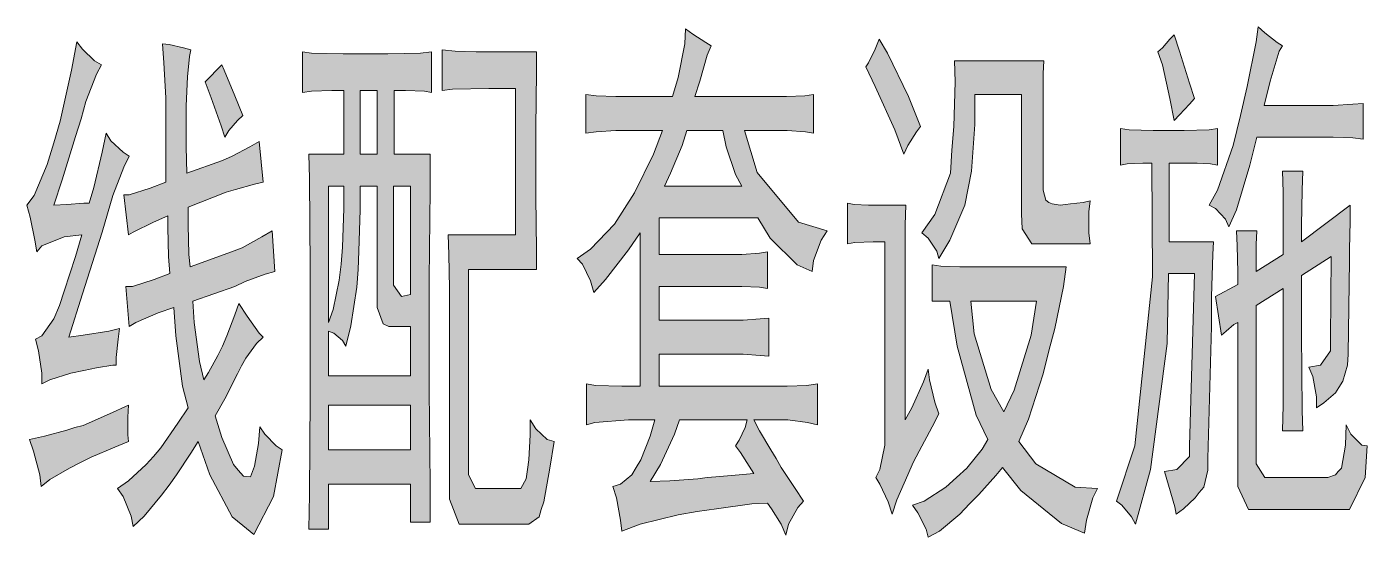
# Model space of a CAD drawing. Header units: millimetres. Extents: x 564 to 880, y 85 to 763.
# Drawn here: x 877.198 to 877.906, y 726.8 to 727.069 of the extents above; entities that cross this region are included whole.
import ezdxf

# ---------------------------------------------------------------- set-up
doc = ezdxf.new("R2010")
doc.units = ezdxf.units.MM

msp = doc.modelspace()

# ---------------------------------------------------------------- hatches: boundary and pattern name
h = msp.add_hatch(color=0)
h.paths.add_polyline_path([(877.55956, 727.05905), (877.55741, 727.05404), (877.55348, 727.04045), (877.55097, 727.03222), (877.59426, 727.03222), (877.59927, 727.03222), (877.60893, 727.03257), (877.61358, 727.03329), (877.61358, 727.0129), (877.60929, 727.01361), (877.59963, 727.01433), (877.59426, 727.01433), (877.57709, 727.01433), (877.58389, 726.99214), (877.60571, 726.96603), (877.62074, 726.96137), (877.61752, 726.95637), (877.61358, 726.94563), (877.61287, 726.93991), (877.605, 726.94349), (877.59069, 726.95744), (877.58425, 726.96817), (877.53201, 726.96817), (877.53201, 726.94885), (877.57065, 726.94885), (877.57566, 726.94885), (877.58496, 726.94957), (877.58925, 726.95028), (877.58925, 726.93096), (877.58496, 726.93168), (877.57566, 726.93204), (877.57065, 726.93204), (877.53201, 726.93204), (877.53201, 726.91415), (877.57172, 726.91415), (877.57637, 726.91415), (877.58532, 726.91486), (877.58997, 726.91522), (877.58997, 726.89518), (877.58532, 726.89554), (877.57637, 726.89626), (877.57172, 726.89626), (877.53201, 726.89626), (877.53201, 726.87944), (877.59498, 726.87944), (877.59963, 726.87944), (877.61001, 726.8798), (877.61573, 726.88052), (877.61573, 726.85905), (877.61036, 726.86012), (877.59999, 726.86155), (877.59498, 726.86155), (877.5821, 726.86155), (877.58496, 726.85583), (877.59104, 726.84581), (877.59391, 726.84116), (877.59641, 726.83651), (877.60392, 726.82542), (877.60822, 726.81862), (877.60536, 726.8154), (877.60035, 726.80645), (877.59892, 726.80073), (877.59641, 726.80645), (877.5914, 726.81468), (877.58925, 726.81754), (877.58103, 726.81719), (877.56242, 726.81468), (877.55205, 726.81325), (877.54203, 726.81146), (877.52199, 726.80645), (877.51233, 726.80288), (877.51162, 726.8086), (877.50947, 726.82041), (877.50768, 726.82649), (877.51162, 726.82756), (877.5177, 726.83257), (877.51984, 726.83651), (877.52235, 726.84044), (877.52736, 726.85297), (877.52986, 726.86155), (877.51591, 726.86155), (877.49802, 726.86012), (877.49373, 726.85905), (877.49373, 726.88052), (877.49838, 726.8798), (877.51233, 726.87944), (877.52199, 726.87944), (877.52199, 726.9603), (877.51591, 726.95136), (877.50374, 726.93561), (877.49766, 726.92882), (877.49587, 726.9349), (877.49158, 726.94384), (877.48872, 726.94671), (877.49587, 726.95171), (877.5084, 726.96495), (877.51376, 726.97318), (877.51913, 726.98141), (877.52915, 727.0018), (877.5338, 727.01433), (877.51412, 727.01433), (877.50911, 727.01433), (877.49873, 727.01361), (877.49337, 727.0129), (877.49337, 727.03329), (877.49873, 727.03257), (877.50911, 727.03222), (877.51412, 727.03222), (877.53916, 727.03222), (877.54203, 727.04223), (877.54561, 727.06012), (877.54596, 727.068), (877.5499, 727.06513), (877.5567, 727.06084)])
h.paths.add_polyline_path([(877.52736, 726.82899), (877.53773, 726.82935), (877.5524, 726.83042), (877.55741, 726.83114), (877.56206, 726.8315), (877.57423, 726.83257), (877.5821, 726.83329), (877.57959, 726.83722), (877.57494, 726.84438), (877.57244, 726.84796), (877.57423, 726.85082), (877.57745, 726.85762), (877.57852, 726.86155), (877.54274, 726.86155), (877.54024, 726.85404), (877.53272, 726.83794)])
h.paths.add_polyline_path([(877.57566, 726.98499), (877.57244, 726.99107), (877.56743, 727.00574), (877.56564, 727.01433), (877.54668, 727.01433), (877.54417, 727.00646), (877.53809, 726.99179), (877.53487, 726.98499)])
h = msp.add_hatch(color=0)
h.dxf.hatch_style = 2
h.paths.add_polyline_path([(877.86117, 727.05905), (877.85938, 727.05619), (877.85473, 727.04045), (877.85151, 727.02757), (877.883, 727.02757), (877.88801, 727.02757), (877.89838, 727.02828), (877.90375, 727.02864), (877.90375, 727.00968), (877.89838, 727.01039), (877.88801, 727.01075), (877.883, 727.01075), (877.84758, 727.01075), (877.844, 726.99608), (877.83684, 726.97247), (877.83291, 726.96352), (877.83112, 726.96746), (877.82575, 726.97318), (877.82253, 726.97497), (877.82683, 726.98284), (877.83505, 727.00646), (877.83899, 727.0222), (877.84257, 727.03758), (877.84722, 727.0612), (877.84829, 727.06907), (877.85187, 727.06585), (877.85831, 727.06084)])
h = msp.add_hatch(color=0)
h.dxf.hatch_style = 2
h.paths.add_polyline_path([(877.23755, 727.04903), (877.23505, 727.04402), (877.22932, 727.02971), (877.22682, 727.02041), (877.22395, 727.01111), (877.2168, 726.98821), (877.21251, 726.97497), (877.2193, 726.97533), (877.22825, 726.97604), (877.23111, 726.97604), (877.23361, 726.98427), (877.23791, 727.00288), (877.24006, 727.0129), (877.24256, 727.00896), (877.249, 727.00288), (877.25222, 727.00073), (877.24936, 726.99501), (877.24363, 726.97998), (877.24077, 726.97032), (877.23791, 726.96066), (877.22753, 726.9281), (877.22038, 726.9052), (877.22789, 726.90628), (877.24149, 726.90842), (877.24721, 726.90985), (877.2465, 726.90413), (877.24542, 726.89447), (877.24542, 726.89053), (877.24363, 726.89053), (877.23505, 726.8891), (877.22825, 726.88767), (877.22145, 726.88624), (877.21036, 726.88266), (877.20607, 726.88052), (877.20607, 726.88624), (877.20428, 726.89805), (877.20285, 726.90413), (877.20607, 726.90592), (877.21251, 726.91486), (877.21537, 726.92202), (877.21787, 726.92953), (877.22395, 726.94778), (877.22717, 726.95923), (877.21787, 726.95815), (877.20607, 726.9535), (877.20356, 726.95028), (877.20249, 726.95637), (877.19998, 726.96853), (877.19819, 726.97497), (877.20213, 726.97998), (877.20893, 726.99644), (877.21251, 727.00789), (877.21573, 727.01934), (877.22181, 727.04617), (877.22467, 727.0612), (877.22753, 727.05726), (877.23397, 727.05118)])
h = msp.add_hatch(color=0)
h.dxf.hatch_style = 2
h.paths.add_polyline_path([(877.27154, 727.02327), (877.27154, 727.0315), (877.27047, 727.05011), (877.26975, 727.06012), (877.27333, 727.05977), (877.28084, 727.05798), (877.28478, 727.0569), (877.28406, 727.05333), (877.28299, 727.04259), (877.28263, 727.03508), (877.28227, 727.02721), (877.28227, 727.00574), (877.28263, 726.99179), (877.30159, 726.99858), (877.3066, 727.00073), (877.31591, 727.00574), (877.32091, 727.0086), (877.32306, 726.98714), (877.31841, 726.98606), (877.30839, 726.9832), (877.30338, 726.98177), (877.28335, 726.9739), (877.28335, 726.96459), (877.2837, 726.94885), (877.28442, 726.94241), (877.30625, 726.95028), (877.31197, 726.95243), (877.32235, 726.95815), (877.32771, 726.96137), (877.32914, 726.93991), (877.32413, 726.93848), (877.3134, 726.93454), (877.30803, 726.93204), (877.28585, 726.92417), (877.28657, 726.91307), (877.28943, 726.89232), (877.29158, 726.88266), (877.29408, 726.8866), (877.29909, 726.89554), (877.30159, 726.90055), (877.30374, 726.90592), (877.30803, 726.91701), (877.31018, 726.92309), (877.31447, 726.91629), (877.32091, 726.90735), (877.32306, 726.9052), (877.31948, 726.90198), (877.31376, 726.89411), (877.31161, 726.89018), (877.30947, 726.88588), (877.30267, 726.87264), (877.29766, 726.8637), (877.30124, 726.85225), (877.30732, 726.83794), (877.30982, 726.83508), (877.31269, 726.83186), (877.31626, 726.8315), (877.31734, 726.83436), (877.31841, 726.83722), (877.32056, 726.84903), (877.32127, 726.85797), (877.32378, 726.85404), (877.32986, 726.84796), (877.33308, 726.84581), (877.32843, 726.82112), (877.31805, 726.80109), (877.31233, 726.80574), (877.3066, 726.81039), (877.2948, 726.83257), (877.28871, 726.8501), (877.28478, 726.84402), (877.27726, 726.83257), (877.27333, 726.8272), (877.26939, 726.82184), (877.26009, 726.81075), (877.25437, 726.80538), (877.25329, 726.81075), (877.249, 726.82112), (877.24614, 726.82542), (877.25186, 726.82935), (877.26116, 726.83794), (877.2651, 726.84223), (877.26904, 726.84688), (877.27798, 726.85976), (877.28335, 726.86799), (877.28048, 726.87944), (877.27691, 726.90592), (877.27583, 726.92094), (877.2676, 726.91808), (877.2558, 726.91307), (877.25222, 726.91093), (877.25043, 726.93204), (877.25401, 726.93204), (877.26546, 726.93561), (877.27369, 726.93883), (877.27297, 726.94778), (877.27261, 726.96316), (877.27261, 726.96925), (877.2651, 726.96603), (877.25437, 726.96066), (877.25186, 726.95923), (877.24936, 726.98034), (877.25222, 726.98034), (877.26331, 726.98392), (877.27154, 726.98714)])
h = msp.add_hatch(color=0)
h.dxf.hatch_style = 2
h.paths.add_polyline_path([(877.64829, 727.06263), (877.65258, 727.05512), (877.66367, 727.03222), (877.67011, 727.01647), (877.66797, 727.01361), (877.66332, 727.00646), (877.66117, 727.0018), (877.65652, 727.01469), (877.64614, 727.03758), (877.64113, 727.04796), (877.64257, 727.05011), (877.64614, 727.05726)])
h = msp.add_hatch(color=0)
h.dxf.hatch_style = 2
h.paths.add_polyline_path([(877.80393, 727.06478), (877.80679, 727.05619), (877.81216, 727.03937), (877.81466, 727.03114), (877.81216, 727.02828), (877.80679, 727.02256), (877.80393, 727.01969), (877.80178, 727.03114), (877.79784, 727.04903), (877.79534, 727.05583), (877.79784, 727.05798), (877.80178, 727.06263)])
h = msp.add_hatch(color=0)
h.paths.add_polyline_path([(877.36564, 727.0018), (877.36564, 727.03544), (877.3592, 727.03544), (877.34846, 727.03508), (877.34381, 727.03436), (877.34381, 727.05583), (877.34846, 727.05512), (877.36528, 727.05476), (877.37709, 727.05476), (877.38889, 727.05476), (877.40607, 727.05512), (877.41179, 727.05583), (877.41179, 727.03436), (877.40821, 727.03508), (877.3982, 727.03544), (877.39211, 727.03544), (877.39211, 727.0018), (877.41108, 727.0018), (877.41108, 726.9832), (877.41072, 726.93561), (877.41072, 726.90628), (877.41072, 726.87729), (877.41108, 726.82756), (877.41108, 726.80753), (877.4007, 726.80753), (877.4007, 726.82756), (877.35741, 726.82756), (877.35741, 726.80395), (877.34703, 726.80395), (877.34739, 726.8222), (877.34775, 726.87372), (877.34775, 726.90735), (877.34775, 726.9417), (877.34739, 726.98892), (877.34703, 727.0018)])
h.paths.add_polyline_path([(877.35741, 726.88481), (877.4007, 726.88481), (877.4007, 726.91093), (877.38925, 726.91093), (877.38639, 726.91236), (877.38317, 726.92094), (877.38317, 726.92774), (877.38317, 726.98499), (877.37423, 726.98499), (877.37423, 726.97247), (877.37351, 726.95064), (877.37315, 726.94098), (877.37244, 726.93168), (877.36922, 726.91128), (877.36671, 726.90055), (877.36492, 726.90341), (877.36027, 726.90735), (877.35741, 726.90842)])
h.paths.add_polyline_path([(877.4007, 726.84581), (877.4007, 726.86942), (877.35741, 726.86942), (877.35741, 726.84581)])
h.paths.add_polyline_path([(877.39176, 726.93991), (877.39176, 726.93275), (877.39605, 726.92667), (877.4007, 726.92774), (877.4007, 726.98499), (877.39176, 726.98499)])
h.paths.add_polyline_path([(877.35741, 726.91307), (877.35991, 726.91987), (877.36313, 726.93526), (877.36421, 726.94384), (877.36492, 726.95279), (877.36564, 726.97318), (877.36564, 726.98499), (877.35741, 726.98499)])
h.paths.add_polyline_path([(877.38317, 727.0018), (877.38317, 727.03544), (877.37423, 727.03544), (877.37423, 727.0018)])
h = msp.add_hatch(color=0)
h.dxf.hatch_style = 2
h.paths.add_polyline_path([(877.41752, 727.0569), (877.42432, 727.05619), (877.43541, 727.05583), (877.44006, 727.05583), (877.46725, 727.05583), (877.46725, 727.0451), (877.46689, 727.01576), (877.46689, 726.99715), (877.46689, 726.97926), (877.46725, 726.95136), (877.46725, 726.94098), (877.43147, 726.94098), (877.43147, 726.84009), (877.43147, 726.83257), (877.43505, 726.82542), (877.43863, 726.82542), (877.45687, 726.82542), (877.45902, 726.82542), (877.46188, 726.83042), (877.4626, 726.83543), (877.46331, 726.84044), (877.46403, 726.85368), (877.46403, 726.86155), (877.46689, 726.8569), (877.47297, 726.85118), (877.47655, 726.8501), (877.47441, 726.83615), (877.47119, 726.81826), (877.46975, 726.81432), (877.46868, 726.81039), (877.46331, 726.80645), (877.45938, 726.80645), (877.43147, 726.80645), (877.42646, 726.80645), (877.42145, 726.81969), (877.42145, 726.83329), (877.42145, 726.92309), (877.42145, 726.93096), (877.4211, 726.94885), (877.42074, 726.95923), (877.45616, 726.95923), (877.45616, 727.03651), (877.4422, 727.03651), (877.42288, 727.03615), (877.41752, 727.03544)])
h = msp.add_hatch(color=0)
h.dxf.hatch_style = 2
h.paths.add_polyline_path([(877.7338, 726.95458), (877.72879, 726.95458), (877.72378, 726.96245), (877.72342, 726.97032), (877.72342, 727.03329), (877.69874, 727.03329), (877.69874, 727.01755), (877.69695, 726.99286), (877.69516, 726.98392), (877.69337, 726.97497), (877.6855, 726.95637), (877.67977, 726.94671), (877.6787, 726.95064), (877.67405, 726.95744), (877.67083, 726.9603), (877.67763, 726.96996), (877.68586, 726.99179), (877.68657, 727.00395), (877.68765, 727.01647), (877.68836, 727.04009), (877.688, 727.05118), (877.73523, 727.05118), (877.73487, 727.04438), (877.73487, 727.02757), (877.73487, 727.01755), (877.73487, 726.98714), (877.73487, 726.98284), (877.73631, 726.97748), (877.73774, 726.9764), (877.73953, 726.97569), (877.74382, 726.97497), (877.74668, 726.97533), (877.74919, 726.97569), (877.75598, 726.9764), (877.75956, 726.97712), (877.75885, 726.97139), (877.75885, 726.9603), (877.75956, 726.95458)])
h = msp.add_hatch(color=0)
h.dxf.hatch_style = 2
h.paths.add_polyline_path([(877.30267, 727.01075), (877.30088, 727.01683), (877.29551, 727.0315), (877.29229, 727.04009), (877.30124, 727.04903), (877.30231, 727.04617), (877.30803, 727.03257), (877.31233, 727.0222), (877.30947, 727.01969), (877.30481, 727.01433)])
h = msp.add_hatch(color=0)
h.dxf.hatch_style = 2
h.paths.add_polyline_path([(877.82683, 726.99608), (877.82325, 726.9968), (877.81609, 726.99715), (877.81216, 726.99715), (877.80142, 726.99715), (877.80142, 726.95565), (877.82468, 726.95565), (877.82432, 726.94885), (877.82361, 726.92667), (877.82361, 726.91093), (877.82182, 726.84116), (877.82182, 726.83508), (877.81967, 726.82613), (877.81717, 726.82327), (877.81502, 726.82041), (877.80894, 726.81468), (877.805, 726.81182), (877.80428, 726.81576), (877.80106, 726.8272), (877.79892, 726.83436), (877.80536, 726.83543), (877.81216, 726.84223), (877.81216, 726.84796), (877.81466, 726.93883), (877.80106, 726.93883), (877.80035, 726.90198), (877.7914, 726.83543), (877.78353, 726.80645), (877.78139, 726.81039), (877.77638, 726.81647), (877.77352, 726.81862), (877.78318, 726.84796), (877.79248, 726.93705), (877.79212, 726.99715), (877.78747, 726.99715), (877.77924, 726.9968), (877.77566, 726.99608), (877.77566, 727.0154), (877.78031, 727.01469), (877.79284, 727.01433), (877.80106, 727.01433), (877.80929, 727.01433), (877.82253, 727.01469), (877.82683, 727.0154)])
h = msp.add_hatch(color=0)
h.dxf.hatch_style = 2
h.paths.add_polyline_path([(877.83756, 726.93311), (877.83756, 726.93955), (877.8372, 726.9535), (877.83684, 726.96137), (877.84758, 726.96137), (877.84722, 726.95422), (877.84722, 726.94349), (877.84722, 726.93991), (877.86153, 726.94885), (877.86153, 726.95959), (877.86153, 726.98177), (877.86117, 726.99286), (877.87191, 726.99286), (877.87155, 726.98284), (877.87119, 726.96424), (877.87119, 726.95565), (877.89695, 726.97497), (877.89695, 726.96638), (877.89659, 726.95171), (877.89659, 726.94563), (877.89588, 726.89626), (877.89552, 726.89053), (877.89302, 726.88195), (877.89087, 726.87873), (877.88908, 726.87586), (877.883, 726.8705), (877.87906, 726.86799), (877.87906, 726.87372), (877.87727, 726.88445), (877.87513, 726.88946), (877.88121, 726.89053), (877.88658, 726.89805), (877.88658, 726.90413), (877.88693, 726.94778), (877.87119, 726.93776), (877.87119, 726.90735), (877.87155, 726.86656), (877.87191, 726.85583), (877.86117, 726.85583), (877.86153, 726.86942), (877.86153, 726.90699), (877.86153, 726.93096), (877.84722, 726.92202), (877.84722, 726.84581), (877.84722, 726.8383), (877.85187, 726.83114), (877.85652, 726.83114), (877.88264, 726.83114), (877.88514, 726.83114), (877.88908, 726.83257), (877.89051, 726.83436), (877.8923, 726.83615), (877.89445, 726.84831), (877.8948, 726.85905), (877.89731, 726.85404), (877.90303, 726.84831), (877.9059, 726.84796), (877.90482, 726.83114), (877.89659, 726.81432), (877.8898, 726.81432), (877.84865, 726.81432), (877.84328, 726.81432), (877.83756, 726.82649), (877.83756, 726.83901), (877.83756, 726.91307), (877.83541, 726.912), (877.83148, 726.90842), (877.82897, 726.90628), (877.82575, 726.92667)])
h = msp.add_hatch(color=0)
h.dxf.hatch_style = 2
h.paths.add_polyline_path([(877.66224, 726.97497), (877.66189, 726.96459), (877.66189, 726.94241), (877.66189, 726.92989), (877.66189, 726.86155), (877.66546, 726.86799), (877.67155, 726.88159), (877.67405, 726.88839), (877.67477, 726.88266), (877.67763, 726.87085), (877.67977, 726.86477), (877.6762, 726.85797), (877.6694, 726.84509), (877.66618, 726.83901), (877.66332, 726.83257), (877.65759, 726.81933), (877.65509, 726.81182), (877.65294, 726.81826), (877.64865, 726.82756), (877.6465, 726.83114), (877.64865, 726.83543), (877.65115, 726.84831), (877.65115, 726.8569), (877.65115, 726.95565), (877.64507, 726.95565), (877.63541, 726.95529), (877.63147, 726.95458), (877.63147, 726.97604), (877.63505, 726.97533), (877.64257, 726.97497), (877.6465, 726.97497)])
h = msp.add_hatch(color=0)
h.paths.add_polyline_path([(877.6762, 726.94349), (877.68085, 726.94277), (877.69087, 726.94241), (877.69659, 726.94241), (877.74704, 726.94241), (877.74561, 726.93204), (877.74096, 726.90985), (877.73774, 726.89805), (877.73487, 726.88588), (877.727, 726.86191), (877.72199, 726.8501), (877.73094, 726.8383), (877.75169, 726.82613), (877.7635, 726.82542), (877.76099, 726.82041), (877.75777, 726.8086), (877.7567, 726.8018), (877.74453, 726.80681), (877.72307, 726.82434), (877.71341, 726.83651), (877.70983, 726.83221), (877.70088, 726.8222), (877.69588, 726.81719), (877.69087, 726.81182), (877.68013, 726.80288), (877.67405, 726.79966), (877.67298, 726.80395), (877.66868, 726.81254), (877.66582, 726.81647), (877.6719, 726.81862), (877.68335, 726.82613), (877.68908, 726.83114), (877.69444, 726.83615), (877.70267, 726.84617), (877.70554, 726.85118), (877.69945, 726.86406), (877.68944, 726.90055), (877.6855, 726.92417), (877.6762, 726.92417)])
h.paths.add_polyline_path([(877.71412, 726.86585), (877.71949, 726.87729), (877.72843, 726.90628), (877.7313, 726.92417), (877.69659, 726.92417), (877.69838, 726.90699), (877.70732, 726.87765)])
h = msp.add_hatch(color=0)
h.dxf.hatch_style = 2
h.paths.add_polyline_path([(877.25186, 726.86942), (877.2515, 726.86298), (877.2515, 726.85368), (877.25186, 726.8501), (877.24471, 726.84724), (877.23218, 726.84187), (877.22646, 726.83901), (877.22073, 726.83615), (877.21036, 726.83007), (877.20571, 726.82649), (877.20499, 726.83257), (877.20177, 726.84509), (877.19963, 726.85118), (877.2075, 726.85297), (877.2193, 726.85619), (877.2236, 726.85762), (877.22789, 726.85869), (877.24184, 726.86477)])

# ---------------------------------------------------------------- linework, layer by layer
at = {"color": 0, "lineweight": 0}
for points in [[(877.55956, 727.05905), (877.55741, 727.05404), (877.55348, 727.04045), (877.55097, 727.03222), (877.59426, 727.03222), (877.59927, 727.03222), (877.60893, 727.03257), (877.61358, 727.03329), (877.61358, 727.0129), (877.60929, 727.01361), (877.59963, 727.01433), (877.59426, 727.01433), (877.57709, 727.01433), (877.58389, 726.99214), (877.60571, 726.96603), (877.62074, 726.96137), (877.61752, 726.95637), (877.61358, 726.94563), (877.61287, 726.93991), (877.605, 726.94349), (877.59069, 726.95744), (877.58425, 726.96817), (877.53201, 726.96817), (877.53201, 726.94885), (877.57065, 726.94885), (877.57566, 726.94885), (877.58496, 726.94957), (877.58925, 726.95028), (877.58925, 726.93096), (877.58496, 726.93168), (877.57566, 726.93204), (877.57065, 726.93204), (877.53201, 726.93204), (877.53201, 726.91415), (877.57172, 726.91415), (877.57637, 726.91415), (877.58532, 726.91486), (877.58997, 726.91522), (877.58997, 726.89518), (877.58532, 726.89554), (877.57637, 726.89626), (877.57172, 726.89626), (877.53201, 726.89626), (877.53201, 726.87944), (877.59498, 726.87944), (877.59963, 726.87944), (877.61001, 726.8798), (877.61573, 726.88052), (877.61573, 726.85905), (877.61036, 726.86012), (877.59999, 726.86155), (877.59498, 726.86155), (877.5821, 726.86155), (877.58496, 726.85583), (877.59104, 726.84581), (877.59391, 726.84116), (877.59641, 726.83651), (877.60392, 726.82542), (877.60822, 726.81862), (877.60536, 726.8154), (877.60035, 726.80645), (877.59892, 726.80073), (877.59641, 726.80645), (877.5914, 726.81468), (877.58925, 726.81754), (877.58103, 726.81719), (877.56242, 726.81468), (877.55205, 726.81325), (877.54203, 726.81146), (877.52199, 726.80645), (877.51233, 726.80288), (877.51162, 726.8086), (877.50947, 726.82041), (877.50768, 726.82649), (877.51162, 726.82756), (877.5177, 726.83257), (877.51984, 726.83651), (877.52235, 726.84044), (877.52736, 726.85297), (877.52986, 726.86155), (877.51591, 726.86155), (877.49802, 726.86012), (877.49373, 726.85905), (877.49373, 726.88052), (877.49838, 726.8798), (877.51233, 726.87944), (877.52199, 726.87944), (877.52199, 726.9603), (877.51591, 726.95136), (877.50374, 726.93561), (877.49766, 726.92882), (877.49587, 726.9349), (877.49158, 726.94384), (877.48872, 726.94671), (877.49587, 726.95171), (877.5084, 726.96495), (877.51376, 726.97318), (877.51913, 726.98141), (877.52915, 727.0018), (877.5338, 727.01433), (877.51412, 727.01433), (877.50911, 727.01433), (877.49873, 727.01361), (877.49337, 727.0129), (877.49337, 727.03329), (877.49873, 727.03257), (877.50911, 727.03222), (877.51412, 727.03222), (877.53916, 727.03222), (877.54203, 727.04223), (877.54561, 727.06012), (877.54596, 727.068), (877.5499, 727.06513), (877.5567, 727.06084)], [(877.86117, 727.05905), (877.85938, 727.05619), (877.85473, 727.04045), (877.85151, 727.02757), (877.883, 727.02757), (877.88801, 727.02757), (877.89838, 727.02828), (877.90375, 727.02864), (877.90375, 727.00968), (877.89838, 727.01039), (877.88801, 727.01075), (877.883, 727.01075), (877.84758, 727.01075), (877.844, 726.99608), (877.83684, 726.97247), (877.83291, 726.96352), (877.83112, 726.96746), (877.82575, 726.97318), (877.82253, 726.97497), (877.82683, 726.98284), (877.83505, 727.00646), (877.83899, 727.0222), (877.84257, 727.03758), (877.84722, 727.0612), (877.84829, 727.06907), (877.85187, 727.06585), (877.85831, 727.06084)], [(877.23755, 727.04903), (877.23505, 727.04402), (877.22932, 727.02971), (877.22682, 727.02041), (877.22395, 727.01111), (877.2168, 726.98821), (877.21251, 726.97497), (877.2193, 726.97533), (877.22825, 726.97604), (877.23111, 726.97604), (877.23361, 726.98427), (877.23791, 727.00288), (877.24006, 727.0129), (877.24256, 727.00896), (877.249, 727.00288), (877.25222, 727.00073), (877.24936, 726.99501), (877.24363, 726.97998), (877.24077, 726.97032), (877.23791, 726.96066), (877.22753, 726.9281), (877.22038, 726.9052), (877.22789, 726.90628), (877.24149, 726.90842), (877.24721, 726.90985), (877.2465, 726.90413), (877.24542, 726.89447), (877.24542, 726.89053), (877.24363, 726.89053), (877.23505, 726.8891), (877.22825, 726.88767), (877.22145, 726.88624), (877.21036, 726.88266), (877.20607, 726.88052), (877.20607, 726.88624), (877.20428, 726.89805), (877.20285, 726.90413), (877.20607, 726.90592), (877.21251, 726.91486), (877.21537, 726.92202), (877.21787, 726.92953), (877.22395, 726.94778), (877.22717, 726.95923), (877.21787, 726.95815), (877.20607, 726.9535), (877.20356, 726.95028), (877.20249, 726.95637), (877.19998, 726.96853), (877.19819, 726.97497), (877.20213, 726.97998), (877.20893, 726.99644), (877.21251, 727.00789), (877.21573, 727.01934), (877.22181, 727.04617), (877.22467, 727.0612), (877.22753, 727.05726), (877.23397, 727.05118)], [(877.27154, 727.02327), (877.27154, 727.0315), (877.27047, 727.05011), (877.26975, 727.06012), (877.27333, 727.05977), (877.28084, 727.05798), (877.28478, 727.0569), (877.28406, 727.05333), (877.28299, 727.04259), (877.28263, 727.03508), (877.28227, 727.02721), (877.28227, 727.00574), (877.28263, 726.99179), (877.30159, 726.99858), (877.3066, 727.00073), (877.31591, 727.00574), (877.32091, 727.0086), (877.32306, 726.98714), (877.31841, 726.98606), (877.30839, 726.9832), (877.30338, 726.98177), (877.28335, 726.9739), (877.28335, 726.96459), (877.2837, 726.94885), (877.28442, 726.94241), (877.30625, 726.95028), (877.31197, 726.95243), (877.32235, 726.95815), (877.32771, 726.96137), (877.32914, 726.93991), (877.32413, 726.93848), (877.3134, 726.93454), (877.30803, 726.93204), (877.28585, 726.92417), (877.28657, 726.91307), (877.28943, 726.89232), (877.29158, 726.88266), (877.29408, 726.8866), (877.29909, 726.89554), (877.30159, 726.90055), (877.30374, 726.90592), (877.30803, 726.91701), (877.31018, 726.92309), (877.31447, 726.91629), (877.32091, 726.90735), (877.32306, 726.9052), (877.31948, 726.90198), (877.31376, 726.89411), (877.31161, 726.89018), (877.30947, 726.88588), (877.30267, 726.87264), (877.29766, 726.8637), (877.30124, 726.85225), (877.30732, 726.83794), (877.30982, 726.83508), (877.31269, 726.83186), (877.31626, 726.8315), (877.31734, 726.83436), (877.31841, 726.83722), (877.32056, 726.84903), (877.32127, 726.85797), (877.32378, 726.85404), (877.32986, 726.84796), (877.33308, 726.84581), (877.32843, 726.82112), (877.31805, 726.80109), (877.31233, 726.80574), (877.3066, 726.81039), (877.2948, 726.83257), (877.28871, 726.8501), (877.28478, 726.84402), (877.27726, 726.83257), (877.27333, 726.8272), (877.26939, 726.82184), (877.26009, 726.81075), (877.25437, 726.80538), (877.25329, 726.81075), (877.249, 726.82112), (877.24614, 726.82542), (877.25186, 726.82935), (877.26116, 726.83794), (877.2651, 726.84223), (877.26904, 726.84688), (877.27798, 726.85976), (877.28335, 726.86799), (877.28048, 726.87944), (877.27691, 726.90592), (877.27583, 726.92094), (877.2676, 726.91808), (877.2558, 726.91307), (877.25222, 726.91093), (877.25043, 726.93204), (877.25401, 726.93204), (877.26546, 726.93561), (877.27369, 726.93883), (877.27297, 726.94778), (877.27261, 726.96316), (877.27261, 726.96925), (877.2651, 726.96603), (877.25437, 726.96066), (877.25186, 726.95923), (877.24936, 726.98034), (877.25222, 726.98034), (877.26331, 726.98392), (877.27154, 726.98714)], [(877.64829, 727.06263), (877.65258, 727.05512), (877.66367, 727.03222), (877.67011, 727.01647), (877.66797, 727.01361), (877.66332, 727.00646), (877.66117, 727.0018), (877.65652, 727.01469), (877.64614, 727.03758), (877.64113, 727.04796), (877.64257, 727.05011), (877.64614, 727.05726)], [(877.80393, 727.06478), (877.80679, 727.05619), (877.81216, 727.03937), (877.81466, 727.03114), (877.81216, 727.02828), (877.80679, 727.02256), (877.80393, 727.01969), (877.80178, 727.03114), (877.79784, 727.04903), (877.79534, 727.05583), (877.79784, 727.05798), (877.80178, 727.06263)], [(877.36564, 727.0018), (877.36564, 727.03544), (877.3592, 727.03544), (877.34846, 727.03508), (877.34381, 727.03436), (877.34381, 727.05583), (877.34846, 727.05512), (877.36528, 727.05476), (877.37709, 727.05476), (877.38889, 727.05476), (877.40607, 727.05512), (877.41179, 727.05583), (877.41179, 727.03436), (877.40821, 727.03508), (877.3982, 727.03544), (877.39211, 727.03544), (877.39211, 727.0018), (877.41108, 727.0018), (877.41108, 726.9832), (877.41072, 726.93561), (877.41072, 726.90628), (877.41072, 726.87729), (877.41108, 726.82756), (877.41108, 726.80753), (877.4007, 726.80753), (877.4007, 726.82756), (877.35741, 726.82756), (877.35741, 726.80395), (877.34703, 726.80395), (877.34739, 726.8222), (877.34775, 726.87372), (877.34775, 726.90735), (877.34775, 726.9417), (877.34739, 726.98892), (877.34703, 727.0018)], [(877.41752, 727.0569), (877.42432, 727.05619), (877.43541, 727.05583), (877.44006, 727.05583), (877.46725, 727.05583), (877.46725, 727.0451), (877.46689, 727.01576), (877.46689, 726.99715), (877.46689, 726.97926), (877.46725, 726.95136), (877.46725, 726.94098), (877.43147, 726.94098), (877.43147, 726.84009), (877.43147, 726.83257), (877.43505, 726.82542), (877.43863, 726.82542), (877.45687, 726.82542), (877.45902, 726.82542), (877.46188, 726.83042), (877.4626, 726.83543), (877.46331, 726.84044), (877.46403, 726.85368), (877.46403, 726.86155), (877.46689, 726.8569), (877.47297, 726.85118), (877.47655, 726.8501), (877.47441, 726.83615), (877.47119, 726.81826), (877.46975, 726.81432), (877.46868, 726.81039), (877.46331, 726.80645), (877.45938, 726.80645), (877.43147, 726.80645), (877.42646, 726.80645), (877.42145, 726.81969), (877.42145, 726.83329), (877.42145, 726.92309), (877.42145, 726.93096), (877.4211, 726.94885), (877.42074, 726.95923), (877.45616, 726.95923), (877.45616, 727.03651), (877.4422, 727.03651), (877.42288, 727.03615), (877.41752, 727.03544)], [(877.7338, 726.95458), (877.72879, 726.95458), (877.72378, 726.96245), (877.72342, 726.97032), (877.72342, 727.03329), (877.69874, 727.03329), (877.69874, 727.01755), (877.69695, 726.99286), (877.69516, 726.98392), (877.69337, 726.97497), (877.6855, 726.95637), (877.67977, 726.94671), (877.6787, 726.95064), (877.67405, 726.95744), (877.67083, 726.9603), (877.67763, 726.96996), (877.68586, 726.99179), (877.68657, 727.00395), (877.68765, 727.01647), (877.68836, 727.04009), (877.688, 727.05118), (877.73523, 727.05118), (877.73487, 727.04438), (877.73487, 727.02757), (877.73487, 727.01755), (877.73487, 726.98714), (877.73487, 726.98284), (877.73631, 726.97748), (877.73774, 726.9764), (877.73953, 726.97569), (877.74382, 726.97497), (877.74668, 726.97533), (877.74919, 726.97569), (877.75598, 726.9764), (877.75956, 726.97712), (877.75885, 726.97139), (877.75885, 726.9603), (877.75956, 726.95458)], [(877.30267, 727.01075), (877.30088, 727.01683), (877.29551, 727.0315), (877.29229, 727.04009), (877.30124, 727.04903), (877.30231, 727.04617), (877.30803, 727.03257), (877.31233, 727.0222), (877.30947, 727.01969), (877.30481, 727.01433)], [(877.38317, 727.0018), (877.38317, 727.03544), (877.37423, 727.03544), (877.37423, 727.0018)], [(877.57566, 726.98499), (877.57244, 726.99107), (877.56743, 727.00574), (877.56564, 727.01433), (877.54668, 727.01433), (877.54417, 727.00646), (877.53809, 726.99179), (877.53487, 726.98499)], [(877.82683, 726.99608), (877.82325, 726.9968), (877.81609, 726.99715), (877.81216, 726.99715), (877.80142, 726.99715), (877.80142, 726.95565), (877.82468, 726.95565), (877.82432, 726.94885), (877.82361, 726.92667), (877.82361, 726.91093), (877.82182, 726.84116), (877.82182, 726.83508), (877.81967, 726.82613), (877.81717, 726.82327), (877.81502, 726.82041), (877.80894, 726.81468), (877.805, 726.81182), (877.80428, 726.81576), (877.80106, 726.8272), (877.79892, 726.83436), (877.80536, 726.83543), (877.81216, 726.84223), (877.81216, 726.84796), (877.81466, 726.93883), (877.80106, 726.93883), (877.80035, 726.90198), (877.7914, 726.83543), (877.78353, 726.80645), (877.78139, 726.81039), (877.77638, 726.81647), (877.77352, 726.81862), (877.78318, 726.84796), (877.79248, 726.93705), (877.79212, 726.99715), (877.78747, 726.99715), (877.77924, 726.9968), (877.77566, 726.99608), (877.77566, 727.0154), (877.78031, 727.01469), (877.79284, 727.01433), (877.80106, 727.01433), (877.80929, 727.01433), (877.82253, 727.01469), (877.82683, 727.0154)], [(877.83756, 726.93311), (877.83756, 726.93955), (877.8372, 726.9535), (877.83684, 726.96137), (877.84758, 726.96137), (877.84722, 726.95422), (877.84722, 726.94349), (877.84722, 726.93991), (877.86153, 726.94885), (877.86153, 726.95959), (877.86153, 726.98177), (877.86117, 726.99286), (877.87191, 726.99286), (877.87155, 726.98284), (877.87119, 726.96424), (877.87119, 726.95565), (877.89695, 726.97497), (877.89695, 726.96638), (877.89659, 726.95171), (877.89659, 726.94563), (877.89588, 726.89626), (877.89552, 726.89053), (877.89302, 726.88195), (877.89087, 726.87873), (877.88908, 726.87586), (877.883, 726.8705), (877.87906, 726.86799), (877.87906, 726.87372), (877.87727, 726.88445), (877.87513, 726.88946), (877.88121, 726.89053), (877.88658, 726.89805), (877.88658, 726.90413), (877.88693, 726.94778), (877.87119, 726.93776), (877.87119, 726.90735), (877.87155, 726.86656), (877.87191, 726.85583), (877.86117, 726.85583), (877.86153, 726.86942), (877.86153, 726.90699), (877.86153, 726.93096), (877.84722, 726.92202), (877.84722, 726.84581), (877.84722, 726.8383), (877.85187, 726.83114), (877.85652, 726.83114), (877.88264, 726.83114), (877.88514, 726.83114), (877.88908, 726.83257), (877.89051, 726.83436), (877.8923, 726.83615), (877.89445, 726.84831), (877.8948, 726.85905), (877.89731, 726.85404), (877.90303, 726.84831), (877.9059, 726.84796), (877.90482, 726.83114), (877.89659, 726.81432), (877.8898, 726.81432), (877.84865, 726.81432), (877.84328, 726.81432), (877.83756, 726.82649), (877.83756, 726.83901), (877.83756, 726.91307), (877.83541, 726.912), (877.83148, 726.90842), (877.82897, 726.90628), (877.82575, 726.92667)], [(877.35741, 726.88481), (877.4007, 726.88481), (877.4007, 726.91093), (877.38925, 726.91093), (877.38639, 726.91236), (877.38317, 726.92094), (877.38317, 726.92774), (877.38317, 726.98499), (877.37423, 726.98499), (877.37423, 726.97247), (877.37351, 726.95064), (877.37315, 726.94098), (877.37244, 726.93168), (877.36922, 726.91128), (877.36671, 726.90055), (877.36492, 726.90341), (877.36027, 726.90735), (877.35741, 726.90842)], [(877.35741, 726.91307), (877.35991, 726.91987), (877.36313, 726.93526), (877.36421, 726.94384), (877.36492, 726.95279), (877.36564, 726.97318), (877.36564, 726.98499), (877.35741, 726.98499)], [(877.39176, 726.93991), (877.39176, 726.93275), (877.39605, 726.92667), (877.4007, 726.92774), (877.4007, 726.98499), (877.39176, 726.98499)], [(877.66224, 726.97497), (877.66189, 726.96459), (877.66189, 726.94241), (877.66189, 726.92989), (877.66189, 726.86155), (877.66546, 726.86799), (877.67155, 726.88159), (877.67405, 726.88839), (877.67477, 726.88266), (877.67763, 726.87085), (877.67977, 726.86477), (877.6762, 726.85797), (877.6694, 726.84509), (877.66618, 726.83901), (877.66332, 726.83257), (877.65759, 726.81933), (877.65509, 726.81182), (877.65294, 726.81826), (877.64865, 726.82756), (877.6465, 726.83114), (877.64865, 726.83543), (877.65115, 726.84831), (877.65115, 726.8569), (877.65115, 726.95565), (877.64507, 726.95565), (877.63541, 726.95529), (877.63147, 726.95458), (877.63147, 726.97604), (877.63505, 726.97533), (877.64257, 726.97497), (877.6465, 726.97497)], [(877.6762, 726.94349), (877.68085, 726.94277), (877.69087, 726.94241), (877.69659, 726.94241), (877.74704, 726.94241), (877.74561, 726.93204), (877.74096, 726.90985), (877.73774, 726.89805), (877.73487, 726.88588), (877.727, 726.86191), (877.72199, 726.8501), (877.73094, 726.8383), (877.75169, 726.82613), (877.7635, 726.82542), (877.76099, 726.82041), (877.75777, 726.8086), (877.7567, 726.8018), (877.74453, 726.80681), (877.72307, 726.82434), (877.71341, 726.83651), (877.70983, 726.83221), (877.70088, 726.8222), (877.69588, 726.81719), (877.69087, 726.81182), (877.68013, 726.80288), (877.67405, 726.79966), (877.67298, 726.80395), (877.66868, 726.81254), (877.66582, 726.81647), (877.6719, 726.81862), (877.68335, 726.82613), (877.68908, 726.83114), (877.69444, 726.83615), (877.70267, 726.84617), (877.70554, 726.85118), (877.69945, 726.86406), (877.68944, 726.90055), (877.6855, 726.92417), (877.6762, 726.92417)], [(877.71412, 726.86585), (877.71949, 726.87729), (877.72843, 726.90628), (877.7313, 726.92417), (877.69659, 726.92417), (877.69838, 726.90699), (877.70732, 726.87765)], [(877.25186, 726.86942), (877.2515, 726.86298), (877.2515, 726.85368), (877.25186, 726.8501), (877.24471, 726.84724), (877.23218, 726.84187), (877.22646, 726.83901), (877.22073, 726.83615), (877.21036, 726.83007), (877.20571, 726.82649), (877.20499, 726.83257), (877.20177, 726.84509), (877.19963, 726.85118), (877.2075, 726.85297), (877.2193, 726.85619), (877.2236, 726.85762), (877.22789, 726.85869), (877.24184, 726.86477)], [(877.4007, 726.84581), (877.4007, 726.86942), (877.35741, 726.86942), (877.35741, 726.84581)], [(877.52736, 726.82899), (877.53773, 726.82935), (877.5524, 726.83042), (877.55741, 726.83114), (877.56206, 726.8315), (877.57423, 726.83257), (877.5821, 726.83329), (877.57959, 726.83722), (877.57494, 726.84438), (877.57244, 726.84796), (877.57423, 726.85082), (877.57745, 726.85762), (877.57852, 726.86155), (877.54274, 726.86155), (877.54024, 726.85404), (877.53272, 726.83794)]]:
    msp.add_lwpolyline(points, close=True, dxfattribs=at)

doc.saveas('drawing.dxf')
